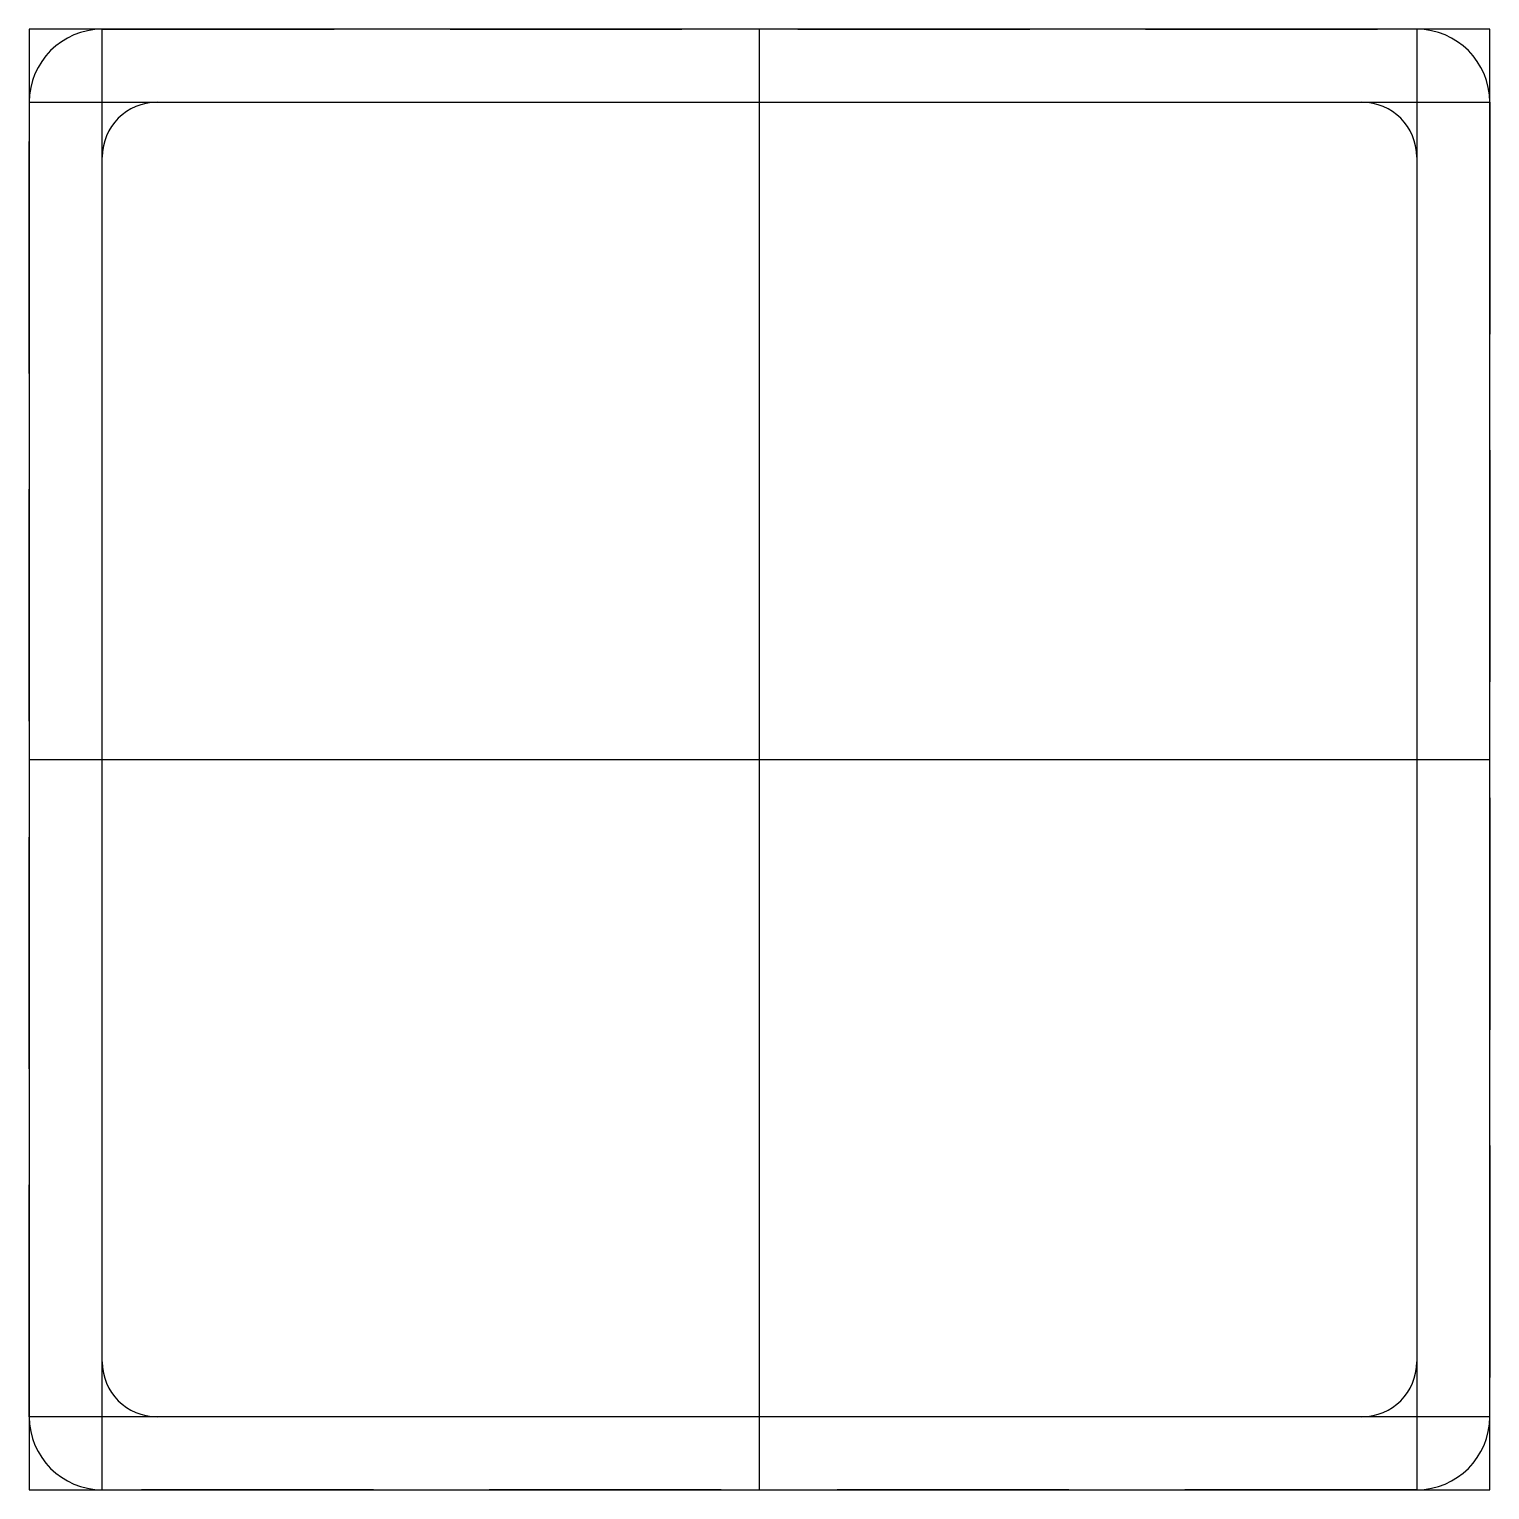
# Model space of a CAD drawing. Extents: x -20 to 20, y -20 to 20.
import ezdxf

# ---------------------------------------------------------------- set-up
doc = ezdxf.new("R2010")
doc.units = 0
doc.linetypes.add('HIDDEN', pattern=[9.525, 6.35, -3.175])
doc.layers.get('0').update_dxf_attribs({"linetype": 'CONTINUOUS'})

msp = doc.modelspace()

# ---------------------------------------------------------------- linework, layer by layer
at = {"linetype": 'CONTINUOUS'}
for p, q in [((20, 20), (-20, 20)), ((-20, 20), (-20, -20)), ((-18, -20), (-18, 20)), ((18, 20), (-18, 20)), ((0, -20), (0, 20)), ((18, 20), (18, -20)), ((20, -20), (20, 20)), ((-20, 18), (20, 18)), ((-20, 18), (-20, -18)), ((-16.5, 18), (16.5, 18)), ((20, -18), (20, 18)), ((-18, -16.5), (-18, 16.5)), ((18, 16.5), (18, -16.5)), ((-20, 0), (20, 0)), ((20, -18), (-20, -18)), ((16.5, -18), (-16.5, -18)), ((-20, -20), (20, -20)), ((-18, -20), (18, -20))]:
    msp.add_line(p, q, dxfattribs=at)
at = {"linetype": 'HIDDEN'}
for p, q in [((-18, 20), (18, 20)), ((-20, -18), (-20, 18)), ((-16.5, 18), (16.5, 18)), ((20, 18), (20, -18)), ((-18, -16.5), (-18, 16.5)), ((18, 16.5), (18, -16.5)), ((16.5, -18), (-16.5, -18)), ((18, -20), (-18, -20))]:
    msp.add_line(p, q, dxfattribs=at)
at = {"linetype": 'CONTINUOUS'}
for centre, radius, start, end in [((-18, 18), 2, 90, 180), ((18, 18), 2, 0, 90), ((-16.5, 16.5), 1.5, 90, 180), ((16.5, 16.5), 1.5, 0, 90), ((-16.5, -16.5), 1.5, 180, 270), ((16.5, -16.5), 1.5, 270, 0), ((-18, -18), 2, 180, 270), ((18, -18), 2, 270, 0)]:
    msp.add_arc(centre, radius, start, end, dxfattribs=at)
at = {"linetype": 'HIDDEN'}
for centre, radius, start, end in [((-18, 18), 2, 90, 180), ((18, 18), 2, 0, 90), ((-16.5, 16.5), 1.5, 90, 180), ((16.5, 16.5), 1.5, 0, 90), ((-16.5, -16.5), 1.5, 180, 270), ((16.5, -16.5), 1.5, 270, 0), ((-18, -18), 2, 180, 270), ((18, -18), 2, 270, 0)]:
    msp.add_arc(centre, radius, start, end, dxfattribs=at)

doc.saveas('drawing.dxf')
